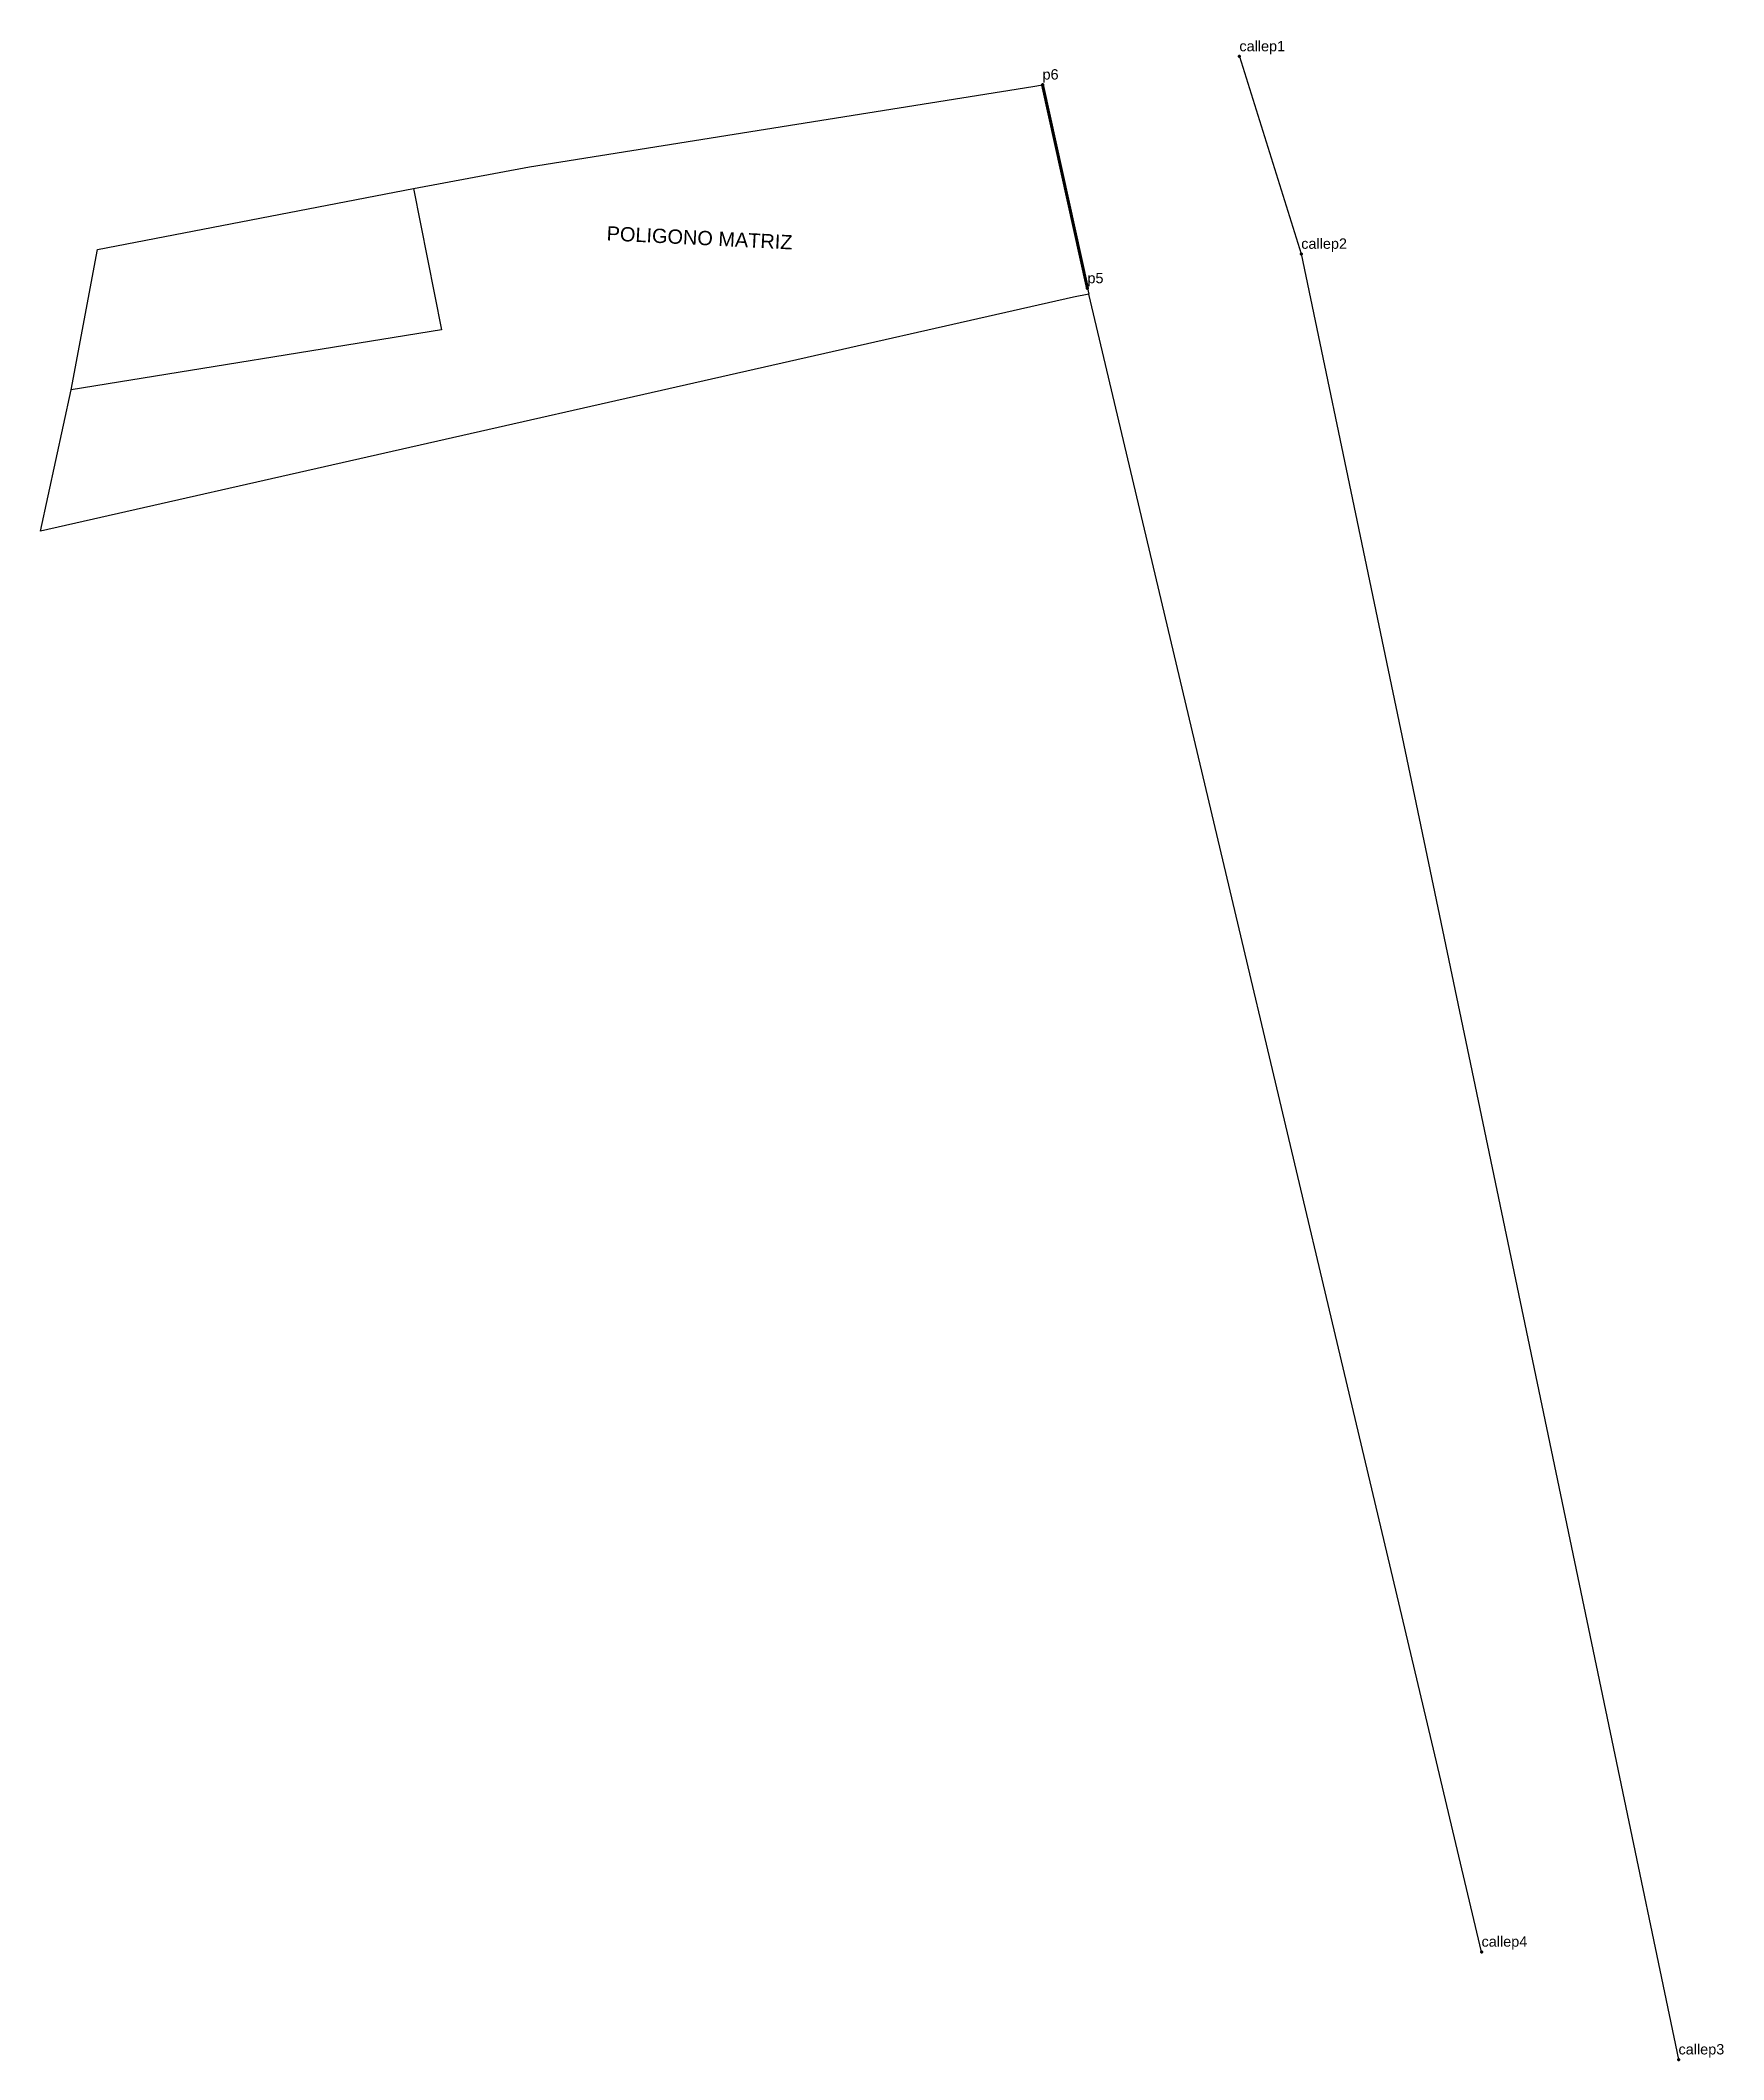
# Model space of a CAD drawing. Header units: millimetres. Extents: x 612601.1 to 612682.6, y 1319807.5 to 1319905.2.
import ezdxf

# ---------------------------------------------------------------- set-up
doc = ezdxf.new("R2010")
doc.units = ezdxf.units.MM
for name, color, linetype, lineweight in [('Line', 250, 'Continuous', 100), ('Point', 5, 'Continuous', 100), ('Point_Name', 1, 'Continuous', 100)]:
    doc.layers.add(name, color=color, linetype=linetype, lineweight=lineweight)
doc.styles.get("Standard").update_dxf_attribs({"font": 'arial.ttf'})

msp = doc.modelspace()

# ---------------------------------------------------------------- linework, layer by layer
for points in [[(612649.619, 1319903.082), (612651.855, 1319892.944), (612651.117, 1319892.803), (612601.125, 1319881.482), (612602.621, 1319888.326), (612603.882, 1319895.104), (612619.179, 1319898.054), (612624.787, 1319899.107), (612649.15, 1319902.996)], [(612619.179, 1319898.054), (612620.531, 1319891.215), (612602.621, 1319888.326), (612603.882, 1319895.104)]]:
    msp.add_lwpolyline(points, close=True)
at = {"color": 2, "elevation": 76.845}
msp.add_lwpolyline([(612670.863, 1319812.745), (612651.855, 1319892.944)], dxfattribs=at)
at = {"color": 2}
for points in [[(612659.146, 1319904.45, 0), (612662.138, 1319894.893, 0)], [(612662.138, 1319894.893, 0), (612680.395, 1319807.532, 0)]]:
    msp.add_polyline3d(points, dxfattribs=at)
at = {"layer": 'Line'}
msp.add_polyline3d([(612651.793, 1319893.228, 0), (612649.619, 1319903.082, 0)], dxfattribs=at)
at = {"layer": 'Point'}
for p in [(612659.146, 1319904.45, 71.613), (612649.619, 1319903.082, 77.234), (612662.138, 1319894.893, 70.977), (612651.793, 1319893.228, 77.095), (612670.863, 1319812.745, 76.845), (612680.395, 1319807.532, 76.967)]:
    msp.add_point(p, dxfattribs=at)

# ---------------------------------------------------------------- texts
at = {"insert": (612628.547, 1319896.241), "char_height": 0.69033, "width": 9.34828, "attachment_point": 1, "rotation": 357.18191}
msp.add_mtext('POLIGONO MATRIZ', dxfattribs=at)
at = {"layer": 'Point_Name'}
for s, p in [('callep1', (612659.146, 1319904.7)), ('p6', (612649.619, 1319903.332)), ('callep2', (612662.138, 1319895.143)), ('p5', (612651.793, 1319893.478)), ('callep4', (612670.863, 1319812.995)), ('callep3', (612680.395, 1319807.782))]:
    msp.add_text(s, height=0.5, dxfattribs=at).set_placement(p)

doc.saveas('drawing.dxf')
